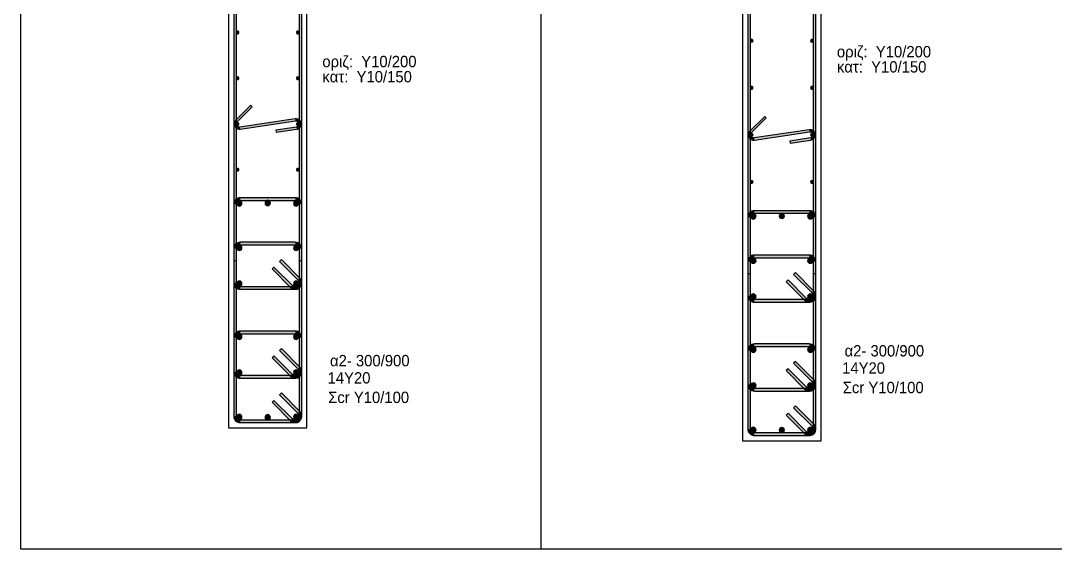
# Model space of a CAD drawing. Header units: millimetres. Extents: x -2171 to 1563, y -1758 to -1505.
# Drawn here: x -298.93 to -279.16, y -1630.29 to -1620.18 of the extents above; entities that cross this region are included whole.
import ezdxf

# ---------------------------------------------------------------- set-up
doc = ezdxf.new("R2010")
doc.units = ezdxf.units.MM
for name, color, linetype in [('-S_TEXT', 3, 'Continuous'), ('Col_Det', 7, 'Continuous'), ('Col_Det_Fill', 7, 'Continuous'), ('Geo_Col_Pro_1', 7, 'Continuous')]:
    doc.layers.add(name, color=color, linetype=linetype)
doc.styles.add('S1Arl22_b_934_161', font='arial.ttf', dxfattribs={"width": 0.933629, "height": 0.002175})

msp = doc.modelspace()

# ---------------------------------------------------------------- hatches: boundary and pattern name
at = {"layer": 'Col_Det_Fill'}
for color, points in [(252, [(-284.9863, -1617.9151), (-285.0363, -1617.9151), (-285.0363, -1625.0182), (-284.9863, -1625.0182)]), (252, [(-283.7863, -1625.0182), (-283.7363, -1625.0182), (-283.7363, -1617.9151), (-283.7863, -1617.9151)]), (252, [(-294.8123, -1618.6693), (-294.8623, -1618.6693), (-294.8623, -1624.7724), (-294.8123, -1624.7724)]), (252, [(-293.6123, -1624.7724), (-293.5623, -1624.7724), (-293.5623, -1618.6693), (-293.6123, -1618.6693)]), (133, [(-294.7873, -1620.4337, 0.4142136), (-294.7623, -1620.4087, 0.4142136), (-294.7873, -1620.3837, 0.4142136), (-294.8123, -1620.4087, 0.4142136)]), (133, [(-293.6373, -1620.4337, 0.4142136), (-293.6123, -1620.4087, 0.4142136), (-293.6373, -1620.3837, 0.4142136), (-293.6623, -1620.4087, 0.4142136)]), (133, [(-284.9613, -1620.5919, 0.4142136), (-284.9363, -1620.5669, 0.4142136), (-284.9613, -1620.5419, 0.4142136), (-284.9863, -1620.5669, 0.4142136)]), (133, [(-283.8113, -1620.5919, 0.4142136), (-283.7863, -1620.5669, 0.4142136), (-283.8113, -1620.5419, 0.4142136), (-283.8363, -1620.5669, 0.4142136)]), (133, [(-294.7873, -1621.3085, 0.4142136), (-294.7623, -1621.2835, 0.4142136), (-294.7873, -1621.2585, 0.4142136), (-294.8123, -1621.2835, 0.4142136)]), (133, [(-293.6373, -1621.3085, 0.4142136), (-293.6123, -1621.2835, 0.4142136), (-293.6373, -1621.2585, 0.4142136), (-293.6623, -1621.2835, 0.4142136)]), (133, [(-284.9613, -1621.4917, 0.4142136), (-284.9363, -1621.4667, 0.4142136), (-284.9613, -1621.4417, 0.4142136), (-284.9863, -1621.4667, 0.4142136)]), (133, [(-283.8113, -1621.4917, 0.4142136), (-283.7863, -1621.4667, 0.4142136), (-283.8113, -1621.4417, 0.4142136), (-283.8363, -1621.4667, 0.4142136)]), (252, [(-294.823, -1622.0875), (-294.7947, -1622.1158), (-294.5119, -1621.833), (-294.5402, -1621.8047)]), (252, [(-294.7375, -1622.2571), (-294.7434, -1622.2176, -0.7233449), (-294.7947, -1622.1158), (-294.823, -1622.0875, 0.7233449)]), (133, [(-294.7873, -1622.1832, 0.4142136), (-294.7623, -1622.1582, 0.4142136), (-294.7873, -1622.1332, 0.4142136), (-294.8123, -1622.1582, 0.4142136)]), (252, [(-293.6812, -1622.0989), (-293.6871, -1622.0593), (-294.7434, -1622.2176), (-294.7375, -1622.2571)]), (252, [(-293.6634, -1622.2176), (-293.6575, -1622.2571, 1), (-293.6871, -1622.0593), (-293.6812, -1622.0989, -1)]), (133, [(-293.6373, -1622.1832, 0.4142136), (-293.6123, -1622.1582, 0.4142136), (-293.6373, -1622.1332, 0.4142136), (-293.6623, -1622.1582, 0.4142136)]), (252, [(-284.997, -1622.2957), (-284.9687, -1622.324), (-284.6859, -1622.0412), (-284.7142, -1622.0129)]), (252, [(-294.059, -1622.2768), (-294.0531, -1622.3164), (-293.6575, -1622.2571), (-293.6634, -1622.2176)]), (252, [(-284.9115, -1622.4654), (-284.9174, -1622.4258, -0.7233449), (-284.9687, -1622.324), (-284.997, -1622.2957, 0.7233449)]), (133, [(-284.9613, -1622.3915, 0.4142136), (-284.9363, -1622.3665, 0.4142136), (-284.9613, -1622.3415, 0.4142136), (-284.9863, -1622.3665, 0.4142136)]), (252, [(-283.8552, -1622.3071), (-283.8611, -1622.2676), (-284.9174, -1622.4258), (-284.9115, -1622.4654)]), (252, [(-283.8374, -1622.4258), (-283.8315, -1622.4654, 1), (-283.8611, -1622.2676), (-283.8552, -1622.3071, -1)]), (133, [(-283.8113, -1622.3915, 0.4142136), (-283.7863, -1622.3665, 0.4142136), (-283.8113, -1622.3415, 0.4142136), (-283.8363, -1622.3665, 0.4142136)]), (252, [(-284.233, -1622.4851), (-284.2271, -1622.5246), (-283.8315, -1622.4654), (-283.8374, -1622.4258)]), (133, [(-294.7873, -1623.058, 0.4142136), (-294.7623, -1623.033, 0.4142136), (-294.7873, -1623.008, 0.4142136), (-294.8123, -1623.033, 0.4142136)]), (133, [(-293.6373, -1623.058, 0.4142136), (-293.6123, -1623.033, 0.4142136), (-293.6373, -1623.008, 0.4142136), (-293.6623, -1623.033, 0.4142136)]), (133, [(-284.9613, -1623.2913, 0.4142136), (-284.9363, -1623.2663, 0.4142136), (-284.9613, -1623.2413, 0.4142136), (-284.9863, -1623.2663, 0.4142136)]), (133, [(-283.8113, -1623.2913, 0.4142136), (-283.7863, -1623.2663, 0.4142136), (-283.8113, -1623.2413, 0.4142136), (-283.8363, -1623.2663, 0.4142136)]), (252, [(-294.7373, -1623.6209), (-294.7373, -1623.5709, 0.4142136), (-294.8623, -1623.6959), (-294.8123, -1623.6959, -0.4142136)]), (252, [(-294.8123, -1623.6959), (-294.8623, -1623.6959), (-294.8623, -1627.7459), (-294.8123, -1627.7459)]), (12, [(-294.755, -1623.7282, 0.4142136), (-294.705, -1623.6782, 0.4142136), (-294.755, -1623.6282, 0.4142136), (-294.805, -1623.6782, 0.4142136)]), (252, [(-293.6873, -1623.6209), (-293.6873, -1623.5709), (-294.7373, -1623.5709), (-294.7373, -1623.6209)]), (12, [(-294.2123, -1623.7209, 0.4142136), (-294.1623, -1623.6709, 0.4142136), (-294.2123, -1623.6209, 0.4142136), (-294.2623, -1623.6709, 0.4142136)]), (12, [(-293.6696, -1623.7282, 0.4142136), (-293.6196, -1623.6782, 0.4142136), (-293.6696, -1623.6282, 0.4142136), (-293.7196, -1623.6782, 0.4142136)]), (252, [(-293.6123, -1623.6959), (-293.5623, -1623.6959, 0.4142136), (-293.6873, -1623.5709), (-293.6873, -1623.6209, -0.4142136)]), (252, [(-293.6123, -1627.7459), (-293.5623, -1627.7459), (-293.5623, -1623.6959), (-293.6123, -1623.6959)]), (252, [(-284.9113, -1623.8667), (-284.9113, -1623.8167, 0.4142136), (-285.0363, -1623.9417), (-284.9863, -1623.9417, -0.4142136)]), (252, [(-284.9863, -1623.9417), (-285.0363, -1623.9417), (-285.0363, -1627.9917), (-284.9863, -1627.9917)]), (12, [(-284.929, -1623.974, 0.4142136), (-284.879, -1623.924, 0.4142136), (-284.929, -1623.874, 0.4142136), (-284.979, -1623.924, 0.4142136)]), (252, [(-283.8613, -1623.8667), (-283.8613, -1623.8167), (-284.9113, -1623.8167), (-284.9113, -1623.8667)]), (12, [(-284.3863, -1623.9667, 0.4142136), (-284.3363, -1623.9167, 0.4142136), (-284.3863, -1623.8667, 0.4142136), (-284.4363, -1623.9167, 0.4142136)]), (12, [(-283.8436, -1623.974, 0.4142136), (-283.7936, -1623.924, 0.4142136), (-283.8436, -1623.874, 0.4142136), (-283.8936, -1623.924, 0.4142136)]), (252, [(-283.7863, -1623.9417), (-283.7363, -1623.9417, 0.4142136), (-283.8613, -1623.8167), (-283.8613, -1623.8667, -0.4142136)]), (252, [(-283.7863, -1627.9917), (-283.7363, -1627.9917), (-283.7363, -1623.9417), (-283.7863, -1623.9417)]), (252, [(-294.7373, -1624.4709), (-294.7373, -1624.4209, 0.4142136), (-294.8623, -1624.5459), (-294.8123, -1624.5459, -0.4142136)]), (56, [(-294.755, -1624.5782, 0.4142136), (-294.705, -1624.5282, 0.4142136), (-294.755, -1624.4782, 0.4142136), (-294.805, -1624.5282, 0.4142136)]), (252, [(-293.6873, -1624.4709), (-293.6873, -1624.4209), (-294.7373, -1624.4209), (-294.7373, -1624.4709)]), (56, [(-293.6696, -1624.5782, 0.4142136), (-293.6196, -1624.5282, 0.4142136), (-293.6696, -1624.4782, 0.4142136), (-293.7196, -1624.5282, 0.4142136)]), (252, [(-293.6123, -1624.5459), (-293.5623, -1624.5459, 0.4142136), (-293.6873, -1624.4209), (-293.6873, -1624.4709, -0.4142136)]), (252, [(-294.8123, -1624.5459), (-294.8623, -1624.5459), (-294.8623, -1625.1959), (-294.8123, -1625.1959)]), (252, [(-293.6123, -1625.1959), (-293.5623, -1625.1959), (-293.5623, -1624.5459), (-293.6123, -1624.5459)]), (252, [(-284.9113, -1624.7167), (-284.9113, -1624.6667, 0.4142136), (-285.0363, -1624.7917), (-284.9863, -1624.7917, -0.4142136)]), (56, [(-284.929, -1624.824, 0.4142136), (-284.879, -1624.774, 0.4142136), (-284.929, -1624.724, 0.4142136), (-284.979, -1624.774, 0.4142136)]), (252, [(-283.8613, -1624.7167), (-283.8613, -1624.6667), (-284.9113, -1624.6667), (-284.9113, -1624.7167)]), (56, [(-283.8436, -1624.824, 0.4142136), (-283.7936, -1624.774, 0.4142136), (-283.8436, -1624.724, 0.4142136), (-283.8936, -1624.774, 0.4142136)]), (252, [(-283.7863, -1624.7917), (-283.7363, -1624.7917, 0.4142136), (-283.8613, -1624.6667), (-283.8613, -1624.7167, -0.4142136)]), (252, [(-294.0939, -1624.8953), (-294.1292, -1624.9307), (-293.7757, -1625.2843), (-293.7403, -1625.2489)]), (252, [(-293.6343, -1625.1428), (-293.5989, -1625.1075), (-293.9525, -1624.7539), (-293.9878, -1624.7893)]), (252, [(-284.9863, -1624.7917), (-285.0363, -1624.7917), (-285.0363, -1625.4417), (-284.9863, -1625.4417)]), (252, [(-283.7863, -1625.4417), (-283.7363, -1625.4417), (-283.7363, -1624.7917), (-283.7863, -1624.7917)]), (252, [(-293.6873, -1625.2709), (-293.6873, -1625.3209, 0.6681786), (-293.5989, -1625.1075), (-293.6343, -1625.1428, -0.6681786)]), (252, [(-283.8083, -1625.3886), (-283.7729, -1625.3533), (-284.1264, -1624.9997), (-284.1618, -1625.0351)]), (252, [(-294.8123, -1625.1959), (-294.8623, -1625.1959, 0.4142136), (-294.7373, -1625.3209), (-294.7373, -1625.2709, -0.4142136)]), (56, [(-294.755, -1625.2635, 0.4142136), (-294.705, -1625.2135, 0.4142136), (-294.755, -1625.1635, 0.4142136), (-294.805, -1625.2135, 0.4142136)]), (252, [(-294.7373, -1625.2709), (-294.7373, -1625.3209), (-293.6873, -1625.3209), (-293.6873, -1625.2709)]), (252, [(-293.7403, -1625.2489), (-293.7757, -1625.2843, 0.6681786), (-293.5623, -1625.1959), (-293.6123, -1625.1959, -0.6681786)]), (56, [(-293.6696, -1625.2635, 0.4142136), (-293.6196, -1625.2135, 0.4142136), (-293.6696, -1625.1635, 0.4142136), (-293.7196, -1625.2135, 0.4142136)]), (252, [(-284.2679, -1625.1411), (-284.3032, -1625.1765), (-283.9497, -1625.53), (-283.9143, -1625.4947)]), (252, [(-284.9863, -1625.4417), (-285.0363, -1625.4417, 0.4142136), (-284.9113, -1625.5667), (-284.9113, -1625.5167, -0.4142136)]), (56, [(-284.929, -1625.5093, 0.4142136), (-284.879, -1625.4593, 0.4142136), (-284.929, -1625.4093, 0.4142136), (-284.979, -1625.4593, 0.4142136)]), (252, [(-284.9113, -1625.5167), (-284.9113, -1625.5667), (-283.8613, -1625.5667), (-283.8613, -1625.5167)]), (252, [(-283.9143, -1625.4947), (-283.9497, -1625.53, 0.6681786), (-283.7363, -1625.4417), (-283.7863, -1625.4417, -0.6681786)]), (56, [(-283.8436, -1625.5093, 0.4142136), (-283.7936, -1625.4593, 0.4142136), (-283.8436, -1625.4093, 0.4142136), (-283.8936, -1625.4593, 0.4142136)]), (252, [(-283.8613, -1625.5167), (-283.8613, -1625.5667, 0.6681786), (-283.7729, -1625.3533), (-283.8083, -1625.3886, -0.6681786)]), (252, [(-294.7373, -1626.1709), (-294.7373, -1626.1209, 0.4142136), (-294.8623, -1626.2459), (-294.8123, -1626.2459, -0.4142136)]), (252, [(-293.6873, -1626.1709), (-293.6873, -1626.1209), (-294.7373, -1626.1209), (-294.7373, -1626.1709)]), (252, [(-293.6123, -1626.2459), (-293.5623, -1626.2459, 0.4142136), (-293.6873, -1626.1209), (-293.6873, -1626.1709, -0.4142136)]), (252, [(-294.8123, -1626.2459), (-294.8623, -1626.2459), (-294.8623, -1626.8959), (-294.8123, -1626.8959)]), (56, [(-294.755, -1626.2782, 0.4142136), (-294.705, -1626.2282, 0.4142136), (-294.755, -1626.1782, 0.4142136), (-294.805, -1626.2282, 0.4142136)]), (56, [(-293.6696, -1626.2782, 0.4142136), (-293.6196, -1626.2282, 0.4142136), (-293.6696, -1626.1782, 0.4142136), (-293.7196, -1626.2282, 0.4142136)]), (252, [(-293.6123, -1626.8959), (-293.5623, -1626.8959), (-293.5623, -1626.2459), (-293.6123, -1626.2459)]), (252, [(-293.6343, -1626.8428), (-293.5989, -1626.8075), (-293.9525, -1626.4539), (-293.9878, -1626.4893)]), (252, [(-284.9113, -1626.4167), (-284.9113, -1626.3667, 0.4142136), (-285.0363, -1626.4917), (-284.9863, -1626.4917, -0.4142136)]), (252, [(-284.9863, -1626.4917), (-285.0363, -1626.4917), (-285.0363, -1627.1417), (-284.9863, -1627.1417)]), (56, [(-284.929, -1626.524, 0.4142136), (-284.879, -1626.474, 0.4142136), (-284.929, -1626.424, 0.4142136), (-284.979, -1626.474, 0.4142136)]), (252, [(-283.8613, -1626.4167), (-283.8613, -1626.3667), (-284.9113, -1626.3667), (-284.9113, -1626.4167)]), (56, [(-283.8436, -1626.524, 0.4142136), (-283.7936, -1626.474, 0.4142136), (-283.8436, -1626.424, 0.4142136), (-283.8936, -1626.474, 0.4142136)]), (252, [(-283.7863, -1626.4917), (-283.7363, -1626.4917, 0.4142136), (-283.8613, -1626.3667), (-283.8613, -1626.4167, -0.4142136)]), (252, [(-283.7863, -1627.1417), (-283.7363, -1627.1417), (-283.7363, -1626.4917), (-283.7863, -1626.4917)]), (252, [(-294.0939, -1626.5953), (-294.1292, -1626.6307), (-293.7757, -1626.9843), (-293.7403, -1626.9489)]), (252, [(-283.8083, -1627.0886), (-283.7729, -1627.0533), (-284.1264, -1626.6997), (-284.1618, -1626.7351)]), (252, [(-294.8123, -1626.8959), (-294.8623, -1626.8959, 0.4142136), (-294.7373, -1627.0209), (-294.7373, -1626.9709, -0.4142136)]), (56, [(-294.755, -1626.9635, 0.4142136), (-294.705, -1626.9135, 0.4142136), (-294.755, -1626.8635, 0.4142136), (-294.805, -1626.9135, 0.4142136)]), (252, [(-293.7403, -1626.9489), (-293.7757, -1626.9843, 0.6681786), (-293.5623, -1626.8959), (-293.6123, -1626.8959, -0.6681786)]), (56, [(-293.6696, -1626.9635, 0.4142136), (-293.6196, -1626.9135, 0.4142136), (-293.6696, -1626.8635, 0.4142136), (-293.7196, -1626.9135, 0.4142136)]), (252, [(-293.6873, -1626.9709), (-293.6873, -1627.0209, 0.6681786), (-293.5989, -1626.8075), (-293.6343, -1626.8428, -0.6681786)]), (252, [(-284.2679, -1626.8411), (-284.3032, -1626.8765), (-283.9497, -1627.23), (-283.9143, -1627.1947)]), (252, [(-294.7373, -1626.9709), (-294.7373, -1627.0209), (-293.6873, -1627.0209), (-293.6873, -1626.9709)]), (56, [(-284.929, -1627.2093, 0.4142136), (-284.879, -1627.1593, 0.4142136), (-284.929, -1627.1093, 0.4142136), (-284.979, -1627.1593, 0.4142136)]), (56, [(-283.8436, -1627.2093, 0.4142136), (-283.7936, -1627.1593, 0.4142136), (-283.8436, -1627.1093, 0.4142136), (-283.8936, -1627.1593, 0.4142136)]), (252, [(-283.8613, -1627.2167), (-283.8613, -1627.2667, 0.6681786), (-283.7729, -1627.0533), (-283.8083, -1627.0886, -0.6681786)]), (252, [(-293.6343, -1627.6928), (-293.5989, -1627.6575), (-293.9525, -1627.3039), (-293.9878, -1627.3393)]), (252, [(-284.9863, -1627.1417), (-285.0363, -1627.1417, 0.4142136), (-284.9113, -1627.2667), (-284.9113, -1627.2167, -0.4142136)]), (252, [(-284.9113, -1627.2167), (-284.9113, -1627.2667), (-283.8613, -1627.2667), (-283.8613, -1627.2167)]), (252, [(-283.9143, -1627.1947), (-283.9497, -1627.23, 0.6681786), (-283.7363, -1627.1417), (-283.7863, -1627.1417, -0.6681786)]), (252, [(-294.0939, -1627.4453), (-294.1292, -1627.4807), (-293.7757, -1627.8343), (-293.7403, -1627.7989)]), (252, [(-293.6873, -1627.8209), (-293.6873, -1627.8709, 0.6681786), (-293.5989, -1627.6575), (-293.6343, -1627.6928, -0.6681786)]), (252, [(-284.2679, -1627.6911), (-284.3032, -1627.7265), (-283.9497, -1628.08), (-283.9143, -1628.0447)]), (252, [(-283.8083, -1627.9386), (-283.7729, -1627.9033), (-284.1264, -1627.5497), (-284.1618, -1627.5851)]), (252, [(-294.8123, -1627.7459), (-294.8623, -1627.7459, 0.4142136), (-294.7373, -1627.8709), (-294.7373, -1627.8209, -0.4142136)]), (12, [(-294.755, -1627.8135, 0.4142136), (-294.705, -1627.7635, 0.4142136), (-294.755, -1627.7135, 0.4142136), (-294.805, -1627.7635, 0.4142136)]), (252, [(-294.7373, -1627.8209), (-294.7373, -1627.8709), (-293.6873, -1627.8709), (-293.6873, -1627.8209)]), (12, [(-294.2123, -1627.8209, 0.4142136), (-294.1623, -1627.7709, 0.4142136), (-294.2123, -1627.7209, 0.4142136), (-294.2623, -1627.7709, 0.4142136)]), (252, [(-293.7403, -1627.7989), (-293.7757, -1627.8343, 0.6681786), (-293.5623, -1627.7459), (-293.6123, -1627.7459, -0.6681786)]), (12, [(-293.6696, -1627.8135, 0.4142136), (-293.6196, -1627.7635, 0.4142136), (-293.6696, -1627.7135, 0.4142136), (-293.7196, -1627.7635, 0.4142136)]), (252, [(-284.9863, -1627.9917), (-285.0363, -1627.9917, 0.4142136), (-284.9113, -1628.1167), (-284.9113, -1628.0667, -0.4142136)]), (12, [(-284.929, -1628.0593, 0.4142136), (-284.879, -1628.0093, 0.4142136), (-284.929, -1627.9593, 0.4142136), (-284.979, -1628.0093, 0.4142136)]), (252, [(-284.9113, -1628.0667), (-284.9113, -1628.1167), (-283.8613, -1628.1167), (-283.8613, -1628.0667)]), (12, [(-284.3863, -1628.0667, 0.4142136), (-284.3363, -1628.0167, 0.4142136), (-284.3863, -1627.9667, 0.4142136), (-284.4363, -1628.0167, 0.4142136)]), (252, [(-283.9143, -1628.0447), (-283.9497, -1628.08, 0.6681786), (-283.7363, -1627.9917), (-283.7863, -1627.9917, -0.6681786)]), (12, [(-283.8436, -1628.0593, 0.4142136), (-283.7936, -1628.0093, 0.4142136), (-283.8436, -1627.9593, 0.4142136), (-283.8936, -1628.0093, 0.4142136)]), (252, [(-283.8613, -1628.0667), (-283.8613, -1628.1167, 0.6681786), (-283.7729, -1627.9033), (-283.8083, -1627.9386, -0.6681786)])]:
    msp.add_hatch(color=color, dxfattribs=at).paths.add_polyline_path(points)

# ---------------------------------------------------------------- linework, layer by layer
at = {"layer": '-S_TEXT', "ltscale": 5}
msp.add_lwpolyline([(-298.9343, -1590.2497), (-240.7868, -1590.2497), (-240.7868, -1630.2944), (-298.9343, -1630.2944)], close=True, dxfattribs=at)
at = {"layer": 'Col_Det', "color": 7}
for points in [[(-285.1363, -1614.7167), (-285.1363, -1628.2167)], [(-283.6363, -1628.2167), (-283.6363, -1614.7167)], [(-285.0363, -1617.9151), (-285.0363, -1625.0182)], [(-284.9863, -1625.0182), (-284.9863, -1617.9151)], [(-283.7863, -1617.9151), (-283.7863, -1625.0182)], [(-283.7363, -1625.0182), (-283.7363, -1617.9151)], [(-284.7142, -1622.0129), (-284.997, -1622.2957)], [(-284.9687, -1622.324), (-284.6859, -1622.0412)], [(-284.6859, -1622.0412), (-284.7142, -1622.0129)], [(-283.8611, -1622.2676), (-284.9174, -1622.4258)], [(-284.9115, -1622.4654), (-283.8552, -1622.3071)], [(-283.8374, -1622.4258), (-284.233, -1622.4851)], [(-284.233, -1622.4851), (-284.2271, -1622.5246)], [(-284.2271, -1622.5246), (-283.8315, -1622.4654)], [(-285.0363, -1623.9417), (-285.0363, -1627.9917)], [(-284.9863, -1627.9917), (-284.9863, -1623.9417)], [(-283.8613, -1623.8167), (-284.9113, -1623.8167)], [(-284.9113, -1623.8667), (-283.8613, -1623.8667)], [(-283.7863, -1623.9417), (-283.7863, -1627.9917)], [(-283.7363, -1627.9917), (-283.7363, -1623.9417)], [(-283.8613, -1624.6667), (-284.9113, -1624.6667)], [(-284.9113, -1624.7167), (-283.8613, -1624.7167)], [(-285.0363, -1624.7917), (-285.0363, -1625.4417)], [(-284.9863, -1625.4417), (-284.9863, -1624.7917)], [(-283.7863, -1624.7917), (-283.7863, -1625.4417)], [(-283.7363, -1625.4417), (-283.7363, -1624.7917)], [(-285.0363, -1625.0182), (-284.9863, -1625.0182)], [(-284.1264, -1624.9997), (-284.1618, -1625.0351)], [(-284.1618, -1625.0351), (-283.8083, -1625.3886)], [(-283.7729, -1625.3533), (-284.1264, -1624.9997)], [(-283.7863, -1625.0182), (-283.7363, -1625.0182)], [(-284.2679, -1625.1411), (-284.3032, -1625.1765)], [(-284.3032, -1625.1765), (-283.9497, -1625.53)], [(-283.9143, -1625.4947), (-284.2679, -1625.1411)], [(-283.8613, -1625.5167), (-284.9113, -1625.5167)], [(-284.9113, -1625.5667), (-283.8613, -1625.5667)], [(-285.0363, -1626.4917), (-285.0363, -1627.1417)], [(-284.9863, -1627.1417), (-284.9863, -1626.4917)], [(-283.8613, -1626.3667), (-284.9113, -1626.3667)], [(-284.9113, -1626.4167), (-283.8613, -1626.4167)], [(-283.7863, -1626.4917), (-283.7863, -1627.1417)], [(-283.7363, -1627.1417), (-283.7363, -1626.4917)], [(-284.1264, -1626.6997), (-284.1618, -1626.7351)], [(-283.7729, -1627.0533), (-284.1264, -1626.6997)], [(-284.2679, -1626.8411), (-284.3032, -1626.8765)], [(-284.3032, -1626.8765), (-283.9497, -1627.23)], [(-283.9143, -1627.1947), (-284.2679, -1626.8411)], [(-284.1618, -1626.7351), (-283.8083, -1627.0886)], [(-283.8613, -1627.2167), (-284.9113, -1627.2167)], [(-284.9113, -1627.2667), (-283.8613, -1627.2667)], [(-284.2679, -1627.6911), (-284.3032, -1627.7265)], [(-283.9143, -1628.0447), (-284.2679, -1627.6911)], [(-284.1264, -1627.5497), (-284.1618, -1627.5851)], [(-284.1618, -1627.5851), (-283.8083, -1627.9386)], [(-283.7729, -1627.9033), (-284.1264, -1627.5497)], [(-284.3032, -1627.7265), (-283.9497, -1628.08)], [(-283.8613, -1628.0667), (-284.9113, -1628.0667)], [(-285.1363, -1628.2167), (-283.6363, -1628.2167)], [(-284.9113, -1628.1167), (-283.8613, -1628.1167)]]:
    msp.add_lwpolyline(points, dxfattribs=at)
at = {"layer": 'Col_Det', "color": 7, "elevation": -49.25}
for points in [[(-294.9623, -1615.4709), (-294.9623, -1627.9709)], [(-293.4623, -1627.9709), (-293.4623, -1615.4709)], [(-294.8623, -1618.6693), (-294.8623, -1624.7724)], [(-294.8123, -1624.7724), (-294.8123, -1618.6693)], [(-293.6123, -1618.6693), (-293.6123, -1624.7724)], [(-293.5623, -1624.7724), (-293.5623, -1618.6693)], [(-294.5402, -1621.8047), (-294.823, -1622.0875)], [(-294.7947, -1622.1158), (-294.5119, -1621.833)], [(-294.5119, -1621.833), (-294.5402, -1621.8047)], [(-293.6871, -1622.0593), (-294.7434, -1622.2176)], [(-294.7375, -1622.2571), (-293.6812, -1622.0989)], [(-293.6634, -1622.2176), (-294.059, -1622.2768)], [(-294.059, -1622.2768), (-294.0531, -1622.3164)], [(-294.0531, -1622.3164), (-293.6575, -1622.2571)], [(-294.8623, -1623.6959), (-294.8623, -1627.7459)], [(-294.8123, -1627.7459), (-294.8123, -1623.6959)], [(-293.6873, -1623.5709), (-294.7373, -1623.5709)], [(-294.7373, -1623.6209), (-293.6873, -1623.6209)], [(-293.6123, -1623.6959), (-293.6123, -1627.7459)], [(-293.5623, -1627.7459), (-293.5623, -1623.6959)], [(-293.6873, -1624.4209), (-294.7373, -1624.4209)], [(-294.7373, -1624.4709), (-293.6873, -1624.4709)], [(-294.8623, -1624.5459), (-294.8623, -1625.1959)], [(-294.8123, -1625.1959), (-294.8123, -1624.5459)], [(-293.6123, -1624.5459), (-293.6123, -1625.1959)], [(-293.5623, -1625.1959), (-293.5623, -1624.5459)], [(-294.8623, -1624.7724), (-294.8123, -1624.7724)], [(-294.0939, -1624.8953), (-294.1292, -1624.9307)], [(-294.1292, -1624.9307), (-293.7757, -1625.2843)], [(-293.7403, -1625.2489), (-294.0939, -1624.8953)], [(-293.9525, -1624.7539), (-293.9878, -1624.7893)], [(-293.9878, -1624.7893), (-293.6343, -1625.1428)], [(-293.5989, -1625.1075), (-293.9525, -1624.7539)], [(-293.6123, -1624.7724), (-293.5623, -1624.7724)], [(-293.6873, -1625.2709), (-294.7373, -1625.2709)], [(-294.7373, -1625.3209), (-293.6873, -1625.3209)], [(-293.6873, -1626.1209), (-294.7373, -1626.1209)], [(-294.8623, -1626.2459), (-294.8623, -1626.8959)], [(-294.8123, -1626.8959), (-294.8123, -1626.2459)], [(-294.7373, -1626.1709), (-293.6873, -1626.1709)], [(-293.6123, -1626.2459), (-293.6123, -1626.8959)], [(-293.5623, -1626.8959), (-293.5623, -1626.2459)], [(-293.9525, -1626.4539), (-293.9878, -1626.4893)], [(-293.9878, -1626.4893), (-293.6343, -1626.8428)], [(-293.5989, -1626.8075), (-293.9525, -1626.4539)], [(-294.0939, -1626.5953), (-294.1292, -1626.6307)], [(-294.1292, -1626.6307), (-293.7757, -1626.9843)], [(-293.7403, -1626.9489), (-294.0939, -1626.5953)], [(-293.6873, -1626.9709), (-294.7373, -1626.9709)], [(-294.7373, -1627.0209), (-293.6873, -1627.0209)], [(-293.9525, -1627.3039), (-293.9878, -1627.3393)], [(-293.5989, -1627.6575), (-293.9525, -1627.3039)], [(-294.0939, -1627.4453), (-294.1292, -1627.4807)], [(-294.1292, -1627.4807), (-293.7757, -1627.8343)], [(-293.7403, -1627.7989), (-294.0939, -1627.4453)], [(-293.9878, -1627.3393), (-293.6343, -1627.6928)], [(-293.6873, -1627.8209), (-294.7373, -1627.8209)], [(-294.7373, -1627.8709), (-293.6873, -1627.8709)], [(-294.9623, -1627.9709), (-293.4623, -1627.9709)]]:
    msp.add_lwpolyline(points, dxfattribs=at)
for points in [[(-294.7873, -1620.3837, 0.4142136), (-294.8123, -1620.4087, 0.4142136)], [(-294.7623, -1620.4087, 0.4142136), (-294.7873, -1620.3837, 0.4142136)], [(-293.6373, -1620.3837, 0.4142136), (-293.6623, -1620.4087, 0.4142136)], [(-293.6123, -1620.4087, 0.4142136), (-293.6373, -1620.3837, 0.4142136)], [(-294.8123, -1620.4087, 0.4142136), (-294.7873, -1620.4337, 0.4142136)], [(-294.7873, -1620.4337, 0.4142136), (-294.7623, -1620.4087, 0.4142136)], [(-293.6623, -1620.4087, 0.4142136), (-293.6373, -1620.4337, 0.4142136)], [(-293.6373, -1620.4337, 0.4142136), (-293.6123, -1620.4087, 0.4142136)], [(-294.7873, -1621.2585, 0.4142136), (-294.8123, -1621.2835, 0.4142136)], [(-294.8123, -1621.2835, 0.4142136), (-294.7873, -1621.3085, 0.4142136)], [(-294.7623, -1621.2835, 0.4142136), (-294.7873, -1621.2585, 0.4142136)], [(-294.7873, -1621.3085, 0.4142136), (-294.7623, -1621.2835, 0.4142136)], [(-293.6373, -1621.2585, 0.4142136), (-293.6623, -1621.2835, 0.4142136)], [(-293.6623, -1621.2835, 0.4142136), (-293.6373, -1621.3085, 0.4142136)], [(-293.6123, -1621.2835, 0.4142136), (-293.6373, -1621.2585, 0.4142136)], [(-293.6373, -1621.3085, 0.4142136), (-293.6123, -1621.2835, 0.4142136)], [(-294.823, -1622.0875, 0.7233449), (-294.7375, -1622.2571, 0.7233449)], [(-294.7434, -1622.2176, -0.7233449), (-294.7947, -1622.1158)], [(-294.7873, -1622.1332, 0.4142136), (-294.8123, -1622.1582, 0.4142136)], [(-294.8123, -1622.1582, 0.4142136), (-294.7873, -1622.1832, 0.4142136)], [(-294.7623, -1622.1582, 0.4142136), (-294.7873, -1622.1332, 0.4142136)], [(-294.7873, -1622.1832, 0.4142136), (-294.7623, -1622.1582, 0.4142136)], [(-293.6575, -1622.2571, 1), (-293.6871, -1622.0593)], [(-293.6812, -1622.0989, -1), (-293.6634, -1622.2176, -1)], [(-293.6373, -1622.1332, 0.4142136), (-293.6623, -1622.1582, 0.4142136)], [(-293.6623, -1622.1582, 0.4142136), (-293.6373, -1622.1832, 0.4142136)], [(-293.6123, -1622.1582, 0.4142136), (-293.6373, -1622.1332, 0.4142136)], [(-293.6373, -1622.1832, 0.4142136), (-293.6123, -1622.1582, 0.4142136)], [(-294.7873, -1623.008, 0.4142136), (-294.8123, -1623.033, 0.4142136)], [(-294.8123, -1623.033, 0.4142136), (-294.7873, -1623.058, 0.4142136)], [(-294.7623, -1623.033, 0.4142136), (-294.7873, -1623.008, 0.4142136)], [(-294.7873, -1623.058, 0.4142136), (-294.7623, -1623.033, 0.4142136)], [(-293.6373, -1623.008, 0.4142136), (-293.6623, -1623.033, 0.4142136)], [(-293.6623, -1623.033, 0.4142136), (-293.6373, -1623.058, 0.4142136)], [(-293.6123, -1623.033, 0.4142136), (-293.6373, -1623.008, 0.4142136)], [(-293.6373, -1623.058, 0.4142136), (-293.6123, -1623.033, 0.4142136)], [(-294.7373, -1623.5709, 0.4142136), (-294.8623, -1623.6959)], [(-294.8123, -1623.6959, -0.4142136), (-294.7373, -1623.6209, -0.4142136)], [(-294.755, -1623.6282, 0.4142136), (-294.805, -1623.6782, 0.4142136)], [(-294.805, -1623.6782, 0.4142136), (-294.755, -1623.7282, 0.4142136)], [(-294.705, -1623.6782, 0.4142136), (-294.755, -1623.6282, 0.4142136)], [(-294.755, -1623.7282, 0.4142136), (-294.705, -1623.6782, 0.4142136)], [(-294.2123, -1623.6209, 0.4142136), (-294.2623, -1623.6709, 0.4142136)], [(-294.2623, -1623.6709, 0.4142136), (-294.2123, -1623.7209, 0.4142136)], [(-294.1623, -1623.6709, 0.4142136), (-294.2123, -1623.6209, 0.4142136)], [(-294.2123, -1623.7209, 0.4142136), (-294.1623, -1623.6709, 0.4142136)], [(-293.6696, -1623.6282, 0.4142136), (-293.7196, -1623.6782, 0.4142136)], [(-293.7196, -1623.6782, 0.4142136), (-293.6696, -1623.7282, 0.4142136)], [(-293.5623, -1623.6959, 0.4142136), (-293.6873, -1623.5709)], [(-293.6873, -1623.6209, -0.4142136), (-293.6123, -1623.6959, -0.4142136)], [(-293.6196, -1623.6782, 0.4142136), (-293.6696, -1623.6282, 0.4142136)], [(-293.6696, -1623.7282, 0.4142136), (-293.6196, -1623.6782, 0.4142136)], [(-294.7373, -1624.4209, 0.4142136), (-294.8623, -1624.5459)], [(-294.8123, -1624.5459, -0.4142136), (-294.7373, -1624.4709, -0.4142136)], [(-294.755, -1624.4782, 0.4142136), (-294.805, -1624.5282, 0.4142136)], [(-294.805, -1624.5282, 0.4142136), (-294.755, -1624.5782, 0.4142136)], [(-294.705, -1624.5282, 0.4142136), (-294.755, -1624.4782, 0.4142136)], [(-294.755, -1624.5782, 0.4142136), (-294.705, -1624.5282, 0.4142136)], [(-293.6696, -1624.4782, 0.4142136), (-293.7196, -1624.5282, 0.4142136)], [(-293.7196, -1624.5282, 0.4142136), (-293.6696, -1624.5782, 0.4142136)], [(-293.5623, -1624.5459, 0.4142136), (-293.6873, -1624.4209)], [(-293.6873, -1624.4709, -0.4142136), (-293.6123, -1624.5459, -0.4142136)], [(-293.6196, -1624.5282, 0.4142136), (-293.6696, -1624.4782, 0.4142136)], [(-293.6696, -1624.5782, 0.4142136), (-293.6196, -1624.5282, 0.4142136)], [(-293.6873, -1625.3209, 0.6681786), (-293.5989, -1625.1075)], [(-294.8623, -1625.1959, 0.4142136), (-294.7373, -1625.3209)], [(-294.7373, -1625.2709, -0.4142136), (-294.8123, -1625.1959, -0.4142136)], [(-294.755, -1625.1635, 0.4142136), (-294.805, -1625.2135, 0.4142136)], [(-294.805, -1625.2135, 0.4142136), (-294.755, -1625.2635, 0.4142136)], [(-294.705, -1625.2135, 0.4142136), (-294.755, -1625.1635, 0.4142136)], [(-294.755, -1625.2635, 0.4142136), (-294.705, -1625.2135, 0.4142136)], [(-293.7757, -1625.2843, 0.6681786), (-293.5623, -1625.1959)], [(-293.6123, -1625.1959, -0.6681786), (-293.7403, -1625.2489, -0.6681786)], [(-293.6696, -1625.1635, 0.4142136), (-293.7196, -1625.2135, 0.4142136)], [(-293.7196, -1625.2135, 0.4142136), (-293.6696, -1625.2635, 0.4142136)], [(-293.6343, -1625.1428, -0.6681786), (-293.6873, -1625.2709, -0.6681786)], [(-293.6196, -1625.2135, 0.4142136), (-293.6696, -1625.1635, 0.4142136)], [(-293.6696, -1625.2635, 0.4142136), (-293.6196, -1625.2135, 0.4142136)], [(-294.7373, -1626.1209, 0.4142136), (-294.8623, -1626.2459)], [(-293.5623, -1626.2459, 0.4142136), (-293.6873, -1626.1209)], [(-294.8123, -1626.2459, -0.4142136), (-294.7373, -1626.1709, -0.4142136)], [(-294.755, -1626.1782, 0.4142136), (-294.805, -1626.2282, 0.4142136)], [(-294.805, -1626.2282, 0.4142136), (-294.755, -1626.2782, 0.4142136)], [(-294.705, -1626.2282, 0.4142136), (-294.755, -1626.1782, 0.4142136)], [(-294.755, -1626.2782, 0.4142136), (-294.705, -1626.2282, 0.4142136)], [(-293.6696, -1626.1782, 0.4142136), (-293.7196, -1626.2282, 0.4142136)], [(-293.7196, -1626.2282, 0.4142136), (-293.6696, -1626.2782, 0.4142136)], [(-293.6873, -1626.1709, -0.4142136), (-293.6123, -1626.2459, -0.4142136)], [(-293.6196, -1626.2282, 0.4142136), (-293.6696, -1626.1782, 0.4142136)], [(-293.6696, -1626.2782, 0.4142136), (-293.6196, -1626.2282, 0.4142136)], [(-294.8623, -1626.8959, 0.4142136), (-294.7373, -1627.0209)], [(-294.7373, -1626.9709, -0.4142136), (-294.8123, -1626.8959, -0.4142136)], [(-294.755, -1626.8635, 0.4142136), (-294.805, -1626.9135, 0.4142136)], [(-294.705, -1626.9135, 0.4142136), (-294.755, -1626.8635, 0.4142136)], [(-293.7757, -1626.9843, 0.6681786), (-293.5623, -1626.8959)], [(-293.6123, -1626.8959, -0.6681786), (-293.7403, -1626.9489, -0.6681786)], [(-293.6696, -1626.8635, 0.4142136), (-293.7196, -1626.9135, 0.4142136)], [(-293.6873, -1627.0209, 0.6681786), (-293.5989, -1626.8075)], [(-293.6343, -1626.8428, -0.6681786), (-293.6873, -1626.9709, -0.6681786)], [(-293.6196, -1626.9135, 0.4142136), (-293.6696, -1626.8635, 0.4142136)], [(-294.805, -1626.9135, 0.4142136), (-294.755, -1626.9635, 0.4142136)], [(-294.755, -1626.9635, 0.4142136), (-294.705, -1626.9135, 0.4142136)], [(-293.7196, -1626.9135, 0.4142136), (-293.6696, -1626.9635, 0.4142136)], [(-293.6696, -1626.9635, 0.4142136), (-293.6196, -1626.9135, 0.4142136)], [(-293.6873, -1627.8709, 0.6681786), (-293.5989, -1627.6575)], [(-293.6343, -1627.6928, -0.6681786), (-293.6873, -1627.8209, -0.6681786)], [(-294.8623, -1627.7459, 0.4142136), (-294.7373, -1627.8709)], [(-294.7373, -1627.8209, -0.4142136), (-294.8123, -1627.7459, -0.4142136)], [(-294.755, -1627.7135, 0.4142136), (-294.805, -1627.7635, 0.4142136)], [(-294.805, -1627.7635, 0.4142136), (-294.755, -1627.8135, 0.4142136)], [(-294.705, -1627.7635, 0.4142136), (-294.755, -1627.7135, 0.4142136)], [(-294.755, -1627.8135, 0.4142136), (-294.705, -1627.7635, 0.4142136)], [(-294.2123, -1627.7209, 0.4142136), (-294.2623, -1627.7709, 0.4142136)], [(-294.2623, -1627.7709, 0.4142136), (-294.2123, -1627.8209, 0.4142136)], [(-294.1623, -1627.7709, 0.4142136), (-294.2123, -1627.7209, 0.4142136)], [(-294.2123, -1627.8209, 0.4142136), (-294.1623, -1627.7709, 0.4142136)], [(-293.7757, -1627.8343, 0.6681786), (-293.5623, -1627.7459)], [(-293.6123, -1627.7459, -0.6681786), (-293.7403, -1627.7989, -0.6681786)], [(-293.6696, -1627.7135, 0.4142136), (-293.7196, -1627.7635, 0.4142136)], [(-293.7196, -1627.7635, 0.4142136), (-293.6696, -1627.8135, 0.4142136)], [(-293.6196, -1627.7635, 0.4142136), (-293.6696, -1627.7135, 0.4142136)], [(-293.6696, -1627.8135, 0.4142136), (-293.6196, -1627.7635, 0.4142136)]]:
    msp.add_lwpolyline(points, format="xyb", dxfattribs=at)
at = {"layer": 'Col_Det', "color": 7}
for points in [[(-284.9613, -1620.5419, 0.4142136), (-284.9863, -1620.5669, 0.4142136)], [(-284.9863, -1620.5669, 0.4142136), (-284.9613, -1620.5919, 0.4142136)], [(-284.9363, -1620.5669, 0.4142136), (-284.9613, -1620.5419, 0.4142136)], [(-284.9613, -1620.5919, 0.4142136), (-284.9363, -1620.5669, 0.4142136)], [(-283.8113, -1620.5419, 0.4142136), (-283.8363, -1620.5669, 0.4142136)], [(-283.8363, -1620.5669, 0.4142136), (-283.8113, -1620.5919, 0.4142136)], [(-283.7863, -1620.5669, 0.4142136), (-283.8113, -1620.5419, 0.4142136)], [(-283.8113, -1620.5919, 0.4142136), (-283.7863, -1620.5669, 0.4142136)], [(-284.9613, -1621.4417, 0.4142136), (-284.9863, -1621.4667, 0.4142136)], [(-284.9863, -1621.4667, 0.4142136), (-284.9613, -1621.4917, 0.4142136)], [(-284.9363, -1621.4667, 0.4142136), (-284.9613, -1621.4417, 0.4142136)], [(-284.9613, -1621.4917, 0.4142136), (-284.9363, -1621.4667, 0.4142136)], [(-283.8113, -1621.4417, 0.4142136), (-283.8363, -1621.4667, 0.4142136)], [(-283.8363, -1621.4667, 0.4142136), (-283.8113, -1621.4917, 0.4142136)], [(-283.7863, -1621.4667, 0.4142136), (-283.8113, -1621.4417, 0.4142136)], [(-283.8113, -1621.4917, 0.4142136), (-283.7863, -1621.4667, 0.4142136)], [(-284.997, -1622.2957, 0.7233449), (-284.9115, -1622.4654, 0.7233449)], [(-284.9174, -1622.4258, -0.7233449), (-284.9687, -1622.324)], [(-284.9613, -1622.3415, 0.4142136), (-284.9863, -1622.3665, 0.4142136)], [(-284.9363, -1622.3665, 0.4142136), (-284.9613, -1622.3415, 0.4142136)], [(-283.8315, -1622.4654, 1), (-283.8611, -1622.2676)], [(-283.8552, -1622.3071, -1), (-283.8374, -1622.4258, -1)], [(-283.8113, -1622.3415, 0.4142136), (-283.8363, -1622.3665, 0.4142136)], [(-283.7863, -1622.3665, 0.4142136), (-283.8113, -1622.3415, 0.4142136)], [(-284.9863, -1622.3665, 0.4142136), (-284.9613, -1622.3915, 0.4142136)], [(-284.9613, -1622.3915, 0.4142136), (-284.9363, -1622.3665, 0.4142136)], [(-283.8363, -1622.3665, 0.4142136), (-283.8113, -1622.3915, 0.4142136)], [(-283.8113, -1622.3915, 0.4142136), (-283.7863, -1622.3665, 0.4142136)], [(-284.9613, -1623.2413, 0.4142136), (-284.9863, -1623.2663, 0.4142136)], [(-284.9863, -1623.2663, 0.4142136), (-284.9613, -1623.2913, 0.4142136)], [(-284.9363, -1623.2663, 0.4142136), (-284.9613, -1623.2413, 0.4142136)], [(-284.9613, -1623.2913, 0.4142136), (-284.9363, -1623.2663, 0.4142136)], [(-283.8113, -1623.2413, 0.4142136), (-283.8363, -1623.2663, 0.4142136)], [(-283.8363, -1623.2663, 0.4142136), (-283.8113, -1623.2913, 0.4142136)], [(-283.7863, -1623.2663, 0.4142136), (-283.8113, -1623.2413, 0.4142136)], [(-283.8113, -1623.2913, 0.4142136), (-283.7863, -1623.2663, 0.4142136)], [(-284.9113, -1623.8167, 0.4142136), (-285.0363, -1623.9417)], [(-284.9863, -1623.9417, -0.4142136), (-284.9113, -1623.8667, -0.4142136)], [(-284.929, -1623.874, 0.4142136), (-284.979, -1623.924, 0.4142136)], [(-284.979, -1623.924, 0.4142136), (-284.929, -1623.974, 0.4142136)], [(-284.879, -1623.924, 0.4142136), (-284.929, -1623.874, 0.4142136)], [(-284.929, -1623.974, 0.4142136), (-284.879, -1623.924, 0.4142136)], [(-284.3863, -1623.8667, 0.4142136), (-284.4363, -1623.9167, 0.4142136)], [(-284.4363, -1623.9167, 0.4142136), (-284.3863, -1623.9667, 0.4142136)], [(-284.3363, -1623.9167, 0.4142136), (-284.3863, -1623.8667, 0.4142136)], [(-284.3863, -1623.9667, 0.4142136), (-284.3363, -1623.9167, 0.4142136)], [(-283.8436, -1623.874, 0.4142136), (-283.8936, -1623.924, 0.4142136)], [(-283.8936, -1623.924, 0.4142136), (-283.8436, -1623.974, 0.4142136)], [(-283.7363, -1623.9417, 0.4142136), (-283.8613, -1623.8167)], [(-283.8613, -1623.8667, -0.4142136), (-283.7863, -1623.9417, -0.4142136)], [(-283.7936, -1623.924, 0.4142136), (-283.8436, -1623.874, 0.4142136)], [(-283.8436, -1623.974, 0.4142136), (-283.7936, -1623.924, 0.4142136)], [(-284.9113, -1624.6667, 0.4142136), (-285.0363, -1624.7917)], [(-284.9863, -1624.7917, -0.4142136), (-284.9113, -1624.7167, -0.4142136)], [(-284.929, -1624.724, 0.4142136), (-284.979, -1624.774, 0.4142136)], [(-284.879, -1624.774, 0.4142136), (-284.929, -1624.724, 0.4142136)], [(-283.8436, -1624.724, 0.4142136), (-283.8936, -1624.774, 0.4142136)], [(-283.7363, -1624.7917, 0.4142136), (-283.8613, -1624.6667)], [(-283.8613, -1624.7167, -0.4142136), (-283.7863, -1624.7917, -0.4142136)], [(-283.7936, -1624.774, 0.4142136), (-283.8436, -1624.724, 0.4142136)], [(-284.979, -1624.774, 0.4142136), (-284.929, -1624.824, 0.4142136)], [(-284.929, -1624.824, 0.4142136), (-284.879, -1624.774, 0.4142136)], [(-283.8936, -1624.774, 0.4142136), (-283.8436, -1624.824, 0.4142136)], [(-283.8436, -1624.824, 0.4142136), (-283.7936, -1624.774, 0.4142136)], [(-285.0363, -1625.4417, 0.4142136), (-284.9113, -1625.5667)], [(-284.9113, -1625.5167, -0.4142136), (-284.9863, -1625.4417, -0.4142136)], [(-284.929, -1625.4093, 0.4142136), (-284.979, -1625.4593, 0.4142136)], [(-284.979, -1625.4593, 0.4142136), (-284.929, -1625.5093, 0.4142136)], [(-284.879, -1625.4593, 0.4142136), (-284.929, -1625.4093, 0.4142136)], [(-284.929, -1625.5093, 0.4142136), (-284.879, -1625.4593, 0.4142136)], [(-283.9497, -1625.53, 0.6681786), (-283.7363, -1625.4417)], [(-283.7863, -1625.4417, -0.6681786), (-283.9143, -1625.4947, -0.6681786)], [(-283.8436, -1625.4093, 0.4142136), (-283.8936, -1625.4593, 0.4142136)], [(-283.8936, -1625.4593, 0.4142136), (-283.8436, -1625.5093, 0.4142136)], [(-283.8613, -1625.5667, 0.6681786), (-283.7729, -1625.3533)], [(-283.8083, -1625.3886, -0.6681786), (-283.8613, -1625.5167, -0.6681786)], [(-283.7936, -1625.4593, 0.4142136), (-283.8436, -1625.4093, 0.4142136)], [(-283.8436, -1625.5093, 0.4142136), (-283.7936, -1625.4593, 0.4142136)], [(-284.9113, -1626.3667, 0.4142136), (-285.0363, -1626.4917)], [(-284.9863, -1626.4917, -0.4142136), (-284.9113, -1626.4167, -0.4142136)], [(-284.929, -1626.424, 0.4142136), (-284.979, -1626.474, 0.4142136)], [(-284.979, -1626.474, 0.4142136), (-284.929, -1626.524, 0.4142136)], [(-284.879, -1626.474, 0.4142136), (-284.929, -1626.424, 0.4142136)], [(-284.929, -1626.524, 0.4142136), (-284.879, -1626.474, 0.4142136)], [(-283.8436, -1626.424, 0.4142136), (-283.8936, -1626.474, 0.4142136)], [(-283.8936, -1626.474, 0.4142136), (-283.8436, -1626.524, 0.4142136)], [(-283.7363, -1626.4917, 0.4142136), (-283.8613, -1626.3667)], [(-283.8613, -1626.4167, -0.4142136), (-283.7863, -1626.4917, -0.4142136)], [(-283.7936, -1626.474, 0.4142136), (-283.8436, -1626.424, 0.4142136)], [(-283.8436, -1626.524, 0.4142136), (-283.7936, -1626.474, 0.4142136)], [(-284.929, -1627.1093, 0.4142136), (-284.979, -1627.1593, 0.4142136)], [(-284.879, -1627.1593, 0.4142136), (-284.929, -1627.1093, 0.4142136)], [(-283.8436, -1627.1093, 0.4142136), (-283.8936, -1627.1593, 0.4142136)], [(-283.8613, -1627.2667, 0.6681786), (-283.7729, -1627.0533)], [(-283.8083, -1627.0886, -0.6681786), (-283.8613, -1627.2167, -0.6681786)], [(-283.7936, -1627.1593, 0.4142136), (-283.8436, -1627.1093, 0.4142136)], [(-285.0363, -1627.1417, 0.4142136), (-284.9113, -1627.2667)], [(-284.9113, -1627.2167, -0.4142136), (-284.9863, -1627.1417, -0.4142136)], [(-284.979, -1627.1593, 0.4142136), (-284.929, -1627.2093, 0.4142136)], [(-284.929, -1627.2093, 0.4142136), (-284.879, -1627.1593, 0.4142136)], [(-283.9497, -1627.23, 0.6681786), (-283.7363, -1627.1417)], [(-283.7863, -1627.1417, -0.6681786), (-283.9143, -1627.1947, -0.6681786)], [(-283.8936, -1627.1593, 0.4142136), (-283.8436, -1627.2093, 0.4142136)], [(-283.8436, -1627.2093, 0.4142136), (-283.7936, -1627.1593, 0.4142136)], [(-285.0363, -1627.9917, 0.4142136), (-284.9113, -1628.1167)], [(-284.9113, -1628.0667, -0.4142136), (-284.9863, -1627.9917, -0.4142136)], [(-284.929, -1627.9593, 0.4142136), (-284.979, -1628.0093, 0.4142136)], [(-284.979, -1628.0093, 0.4142136), (-284.929, -1628.0593, 0.4142136)], [(-284.879, -1628.0093, 0.4142136), (-284.929, -1627.9593, 0.4142136)], [(-284.929, -1628.0593, 0.4142136), (-284.879, -1628.0093, 0.4142136)], [(-284.3863, -1627.9667, 0.4142136), (-284.4363, -1628.0167, 0.4142136)], [(-284.4363, -1628.0167, 0.4142136), (-284.3863, -1628.0667, 0.4142136)], [(-284.3363, -1628.0167, 0.4142136), (-284.3863, -1627.9667, 0.4142136)], [(-284.3863, -1628.0667, 0.4142136), (-284.3363, -1628.0167, 0.4142136)], [(-283.9497, -1628.08, 0.6681786), (-283.7363, -1627.9917)], [(-283.7863, -1627.9917, -0.6681786), (-283.9143, -1628.0447, -0.6681786)], [(-283.8436, -1627.9593, 0.4142136), (-283.8936, -1628.0093, 0.4142136)], [(-283.8936, -1628.0093, 0.4142136), (-283.8436, -1628.0593, 0.4142136)], [(-283.8613, -1628.1167, 0.6681786), (-283.7729, -1627.9033)], [(-283.8083, -1627.9386, -0.6681786), (-283.8613, -1628.0667, -0.6681786)], [(-283.7936, -1628.0093, 0.4142136), (-283.8436, -1627.9593, 0.4142136)], [(-283.8436, -1628.0593, 0.4142136), (-283.7936, -1628.0093, 0.4142136)]]:
    msp.add_lwpolyline(points, format="xyb", dxfattribs=at)
at = {"layer": 'Geo_Col_Pro_1', "color": 4, "linetype": 'Continuous', "ltscale": 0.5}
msp.add_line((-288.9902, -1610.5817), (-288.9902, -1630.2944), dxfattribs=at)

# ---------------------------------------------------------------- texts
at = {"layer": 'Col_Det', "color": 7, "style": 'S1Arl22_b_934_161', "width": 0.933629}
for s, p in [('οριζ:  Y10/200', (-283.3335, -1620.8846, -14.75)), ('οριζ:  Y10/200', (-293.1688, -1621.0728, -14.75)), ('κατ:  Y10/150', (-283.3335, -1621.1746, -14.75)), ('κατ:  Y10/150', (-293.1688, -1621.3628, -14.75)), (' α2- 300/900', (-283.2653, -1626.6058, -14.75)), (' α2- 300/900', (-293.1006, -1626.794, -14.75)), ('14Y20', (-283.2339, -1626.9353, -14.75)), ('14Y20', (-293.0691, -1627.1236, -14.75)), ('Σcr Y10/100', (-283.222, -1627.3078, -14.75)), ('Σcr Y10/100', (-293.0573, -1627.4961, -14.75))]:
    msp.add_text(s, height=0.2175, dxfattribs=at).set_placement(p)

doc.saveas('drawing.dxf')
